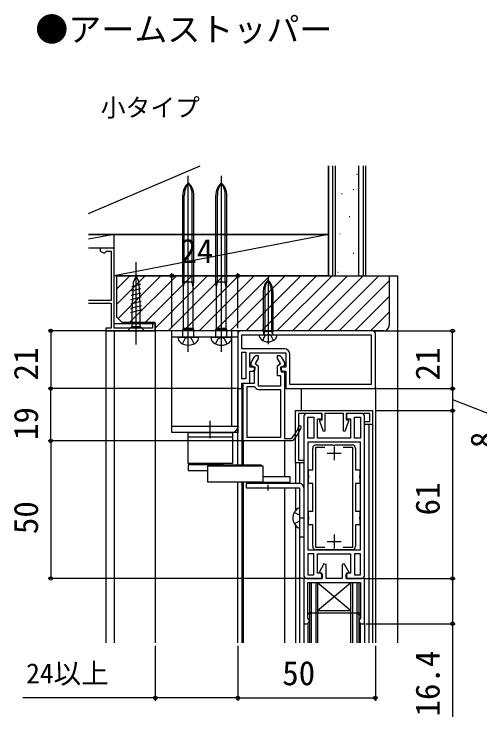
# Model space of a CAD drawing. Units: millimetres, scale not verified. Extents: x -525 to 525, y -782 to 777.
# Drawn here: x -9.3 to 160, y -307.8 to -52.4 of the extents above; entities that cross this region are included whole.
import ezdxf
from ezdxf.enums import TextEntityAlignment as Align

# ---------------------------------------------------------------- set-up
doc = ezdxf.new("R2010")
doc.units = ezdxf.units.MM
doc.header["$LTSCALE"] = 4
for name, color, linetype in [('0-1_USER1', 3, 'Continuous'), ('0-2_YKK_11', 7, 'Continuous'), ('0-3_YKK_12', 2, 'Continuous'), ('0-4_YKK_13', 4, 'Continuous'), ('0-6_YKK_D', 6, 'Continuous'), ('0-8_YSS_K', 3, 'Continuous'), ('0-9_YSS_KE', 3, 'Continuous')]:
    doc.layers.add(name, color=color, linetype=linetype)
doc.styles.add('ＭＳ ゴシック', font='')
doc.styles.get('ＭＳ ゴシック').set_extended_font_data('MS Gothic')

msp = doc.modelspace()

# ---------------------------------------------------------------- linework, layer by layer
at = {"layer": '0-2_YKK_11'}
for p, q in [((121.001, -167.5), (73.001, -167.5)), ((96.001, -198.5), (96.001, -256.5)), ((118.001, -256.5), (118.001, -198.5)), ((107.001, -209.5), (107.001, -214.5)), ((104.501, -212), (109.501, -212)), ((107.001, -241.5), (107.001, -246.5)), ((104.501, -244), (109.501, -244)), ((97.786, -270.1), (98.126, -269.904)), ((98.376, -270.337), (98.376, -270.337))]:
    msp.add_line(p, q, dxfattribs=at)
for points in [[(17.751, -157.5), (26.001, -157.5), (26.001, -166.5), (24.001, -166.5), (24.001, -167.5), (42.001, -167.5), (42.001, -165), (41.001, -165), (41.001, -166.5), (27.001, -166.5), (27.001, -137.5), (22.001, -137.5), (22.001, -138.5), (23.126, -139.15), (23.701, -139.15), (24, -138.825), (24.299, -138.5), (26.001, -138.5), (26.001, -156.5), (17.751, -156.5)], [(72.001, -168.5), (72.001, -188.5), (73.501, -188.5), (73.501, -186.5), (76.401, -186.5), (76.401, -182.2), (77.601, -182.2), (78.301, -181.5), (78.301, -180.7), (76.401, -180.7), (76.401, -175.5), (89.401, -175.5), (89.401, -180.7), (87.501, -180.7), (87.501, -181.5), (88.201, -182.2), (89.401, -182.2), (89.401, -188.5), (122.001, -188.5), (122.001, -168.5)], [(73.501, -169), (120.501, -169), (120.501, -187), (90.901, -187), (90.901, -182.2), (90.901, -176)], [(88.901, -174), (73.501, -174), (73.501, -169)], [(92.152, -207.331), (91.777, -207.5), (73.901, -207.5), (73.901, -186.5), (78.001, -186.5), (78.001, -180.9), (76.901, -180.13), (76.901, -179.037), (78.077, -177)], [(78.943, -176.5), (79.401, -176.5), (79.401, -177.507), (78.305, -179.404), (79.401, -180.171), (79.401, -187.5), (87.601, -187.5), (87.601, -183.8), (86.401, -183.8), (86.401, -180.171), (87.496, -179.404), (86.401, -177.507), (86.401, -176.5), (86.858, -176.5)], [(87.724, -177), (88.901, -179.037), (88.901, -180.13), (87.801, -180.9), (87.801, -182.4), (89.001, -182.4)], [(89.001, -182.4), (89.001, -206.6), (91.363, -206.6), (91.748, -206.42)], [(75.301, -187.9), (75.301, -206.1), (87.601, -206.1), (87.601, -188.9), (79.901, -188.9)], [(78.357, -188.108), (77.951, -187.9), (75.301, -187.9)], [(117.001, -197.5), (111.501, -197.5), (111.501, -199.5), (113.001, -199.5), (113.001, -206.5), (101.001, -206.5), (101.001, -199.5), (102.501, -199.5), (102.501, -197.5), (97.001, -197.5)], [(100.501, -208.9), (106.542, -208.9), (106.726, -209.02), (107.276, -209.02), (107.459, -208.9), (113.501, -208.9)], [(99.201, -245.8), (99.201, -238), (97.701, -238), (97.701, -235.958), (97.821, -235.775), (97.821, -235.225), (97.701, -235.042), (97.701, -233), (99.201, -233), (99.201, -223), (97.701, -223), (97.701, -220.958), (97.821, -220.775), (97.821, -220.225), (97.701, -220.042), (97.701, -218), (99.201, -218), (99.201, -210.2)], [(103.664, -209.9), (100.201, -209.9), (100.201, -246.1), (103.664, -246.1)], [(110.337, -246.1), (113.801, -246.1), (113.801, -209.9), (110.337, -209.9)], [(114.801, -210.2), (114.801, -218), (116.301, -218), (116.301, -220.042), (116.181, -220.225), (116.181, -220.775), (116.301, -220.958), (116.301, -223), (114.801, -223)], [(114.801, -223), (114.801, -233), (116.301, -233), (116.301, -235.042), (116.181, -235.225), (116.181, -235.775), (116.301, -235.958), (116.301, -238), (114.801, -238), (114.801, -245.8)], [(113.501, -247.1), (107.459, -247.1), (107.276, -246.98), (106.726, -246.98), (106.542, -247.1), (100.501, -247.1)], [(97.001, -257.5), (102.501, -257.5), (102.501, -255.5), (101.001, -255.5), (101.001, -248.5), (113.001, -248.5), (113.001, -255.5), (111.501, -255.5), (111.501, -257.5), (117.001, -257.5)], [(117.001, -273.9), (118.001, -273.9), (118.001, -257.5), (111.351, -257.5), (111.351, -255.947), (112.471, -255.3), (110.692, -252.218), (109.951, -252.416), (109.951, -257.5), (104.051, -257.5), (104.051, -252.416), (103.309, -252.218), (101.53, -255.3), (102.651, -255.947), (102.651, -257.5), (96.001, -257.5), (96.001, -273.9), (97.001, -273.9)], [(97.401, -258.9), (116.601, -258.9), (116.601, -270.1), (116.601, -270.9), (116.601, -271.925), (116.226, -272.41), (116.001, -272.7), (116.001, -272.9)], [(98.001, -272.9), (98.001, -272.7), (97.776, -272.41), (97.401, -271.925), (97.401, -270.9), (97.401, -270.1), (97.401, -258.9)], [(98.126, -269.904), (97.786, -270.1), (97.786, -270.1)], [(116.215, -270.1), (98.126, -269.904), (116.601, -270.1)], [(116.601, -270.9), (115.626, -270.337), (115.876, -269.904), (116.215, -270.1), (116.215, -270.1)]]:
    msp.add_lwpolyline(points, dxfattribs=at)
for points in [[(73.501, -185), (73.501, -175.2), (74.901, -175.2), (74.901, -185)], [(93.001, -196.5), (121.001, -196.5), (121.001, -201.5), (118.001, -201.5), (118.001, -200.5), (120.001, -200.5), (120.001, -197.5), (111.401, -197.5), (111.401, -199.8), (112.201, -199.8), (112.201, -200.3), (110.901, -204.038), (110.401, -203.954), (110.401, -197.5), (103.601, -197.5), (103.601, -203.954), (103.101, -204.038), (101.801, -200.3), (101.801, -199.8), (102.601, -199.8), (102.601, -197.5), (94.001, -197.5), (94.001, -214.5), (96.001, -214.5), (96.001, -215.5), (93.001, -215.5)], [(99.601, -198.9), (99.601, -206.5), (97.401, -206.5), (97.401, -198.9)], [(116.601, -198.9), (116.601, -206.5), (114.401, -206.5), (114.401, -198.9)], [(116.601, -247.1), (116.601, -207.9), (97.401, -207.9), (97.401, -247.1)], [(99.601, -256.1), (99.601, -248.5), (97.401, -248.5), (97.401, -256.1)], [(116.601, -256.1), (116.601, -248.5), (114.401, -248.5), (114.401, -256.1)]]:
    msp.add_lwpolyline(points, close=True, dxfattribs=at)
for centre, radius, start, end in [((73.001, -168.5), 1, 90.00001, 179.99999), ((121.001, -168.5), 1, 0.00001, 89.99999), ((88.901, -176), 2, 0.00001, 89.99999), ((78.943, -177.5), 1, 90, 150.00002), ((86.858, -177.5), 1, 29.99998, 90), ((79.901, -187), 1.9, 215.68531, 269.99999), ((97.001, -198.5), 1, 90.00001, 179.99999), ((117.001, -198.5), 1, 0.00001, 89.99999), ((80.901, -197.41), 14.1, 320.28516, 339.73341), ((80.901, -197.41), 15, 318.5951, 339.7334), ((94.551, -202.45), 0.45, 339.73339, 159.73341), ((100.501, -210.2), 1.3, 90.00001, 179.99999), ((113.501, -210.2), 1.3, 0.00001, 89.99999), ((100.501, -245.8), 1.3, 180.00001, 269.99999), ((113.501, -245.8), 1.3, 270.00001, 359.99999), ((97.001, -256.5), 1, 180.00001, 269.99999), ((117.001, -256.5), 1, 270.00001, 359.99999), ((97.763, -270.002), 0.376, 195.12324, 15.12326), ((98.251, -270.121), 0.25, 299.99992, 119.99994), ((97.001, -272.9), 1, 270.00001, 359.99999), ((117.001, -272.9), 1, 180.00001, 269.99999)]:
    msp.add_arc(centre, radius, start, end, dxfattribs=at)
at = {"layer": '0-3_YKK_12'}
for p, q in [((41.701, -165), (27.001, -165)), ((42.001, -165), (42.001, -280.907)), ((24.001, -167.5), (24.001, -280.907)), ((27.001, -167.5), (27.001, -280.907)), ((72.001, -216.2), (72.001, -188)), ((73.501, -188), (73.501, -216.2)), ((95.001, -188.5), (95.001, -196.5)), ((122.001, -188), (122.001, -280.907)), ((119.601, -201.5), (119.601, -280.907)), ((121.001, -201.2), (121.001, -280.907)), ((73.901, -207.5), (73.901, -216.2)), ((73.901, -207.5), (74.401, -207.5)), ((89.001, -207.5), (89.001, -220.5)), ((93.001, -215.2), (93.001, -223)), ((94.4, -215.5), (94.4, -223)), ((72.001, -280.907), (72.001, -222.5)), ((73.501, -222.5), (73.501, -280.907)), ((73.901, -222.5), (73.901, -280.907)), ((83.001, -225.5), (83.001, -223.5)), ((89.001, -222.5), (89.001, -223)), ((89.001, -224.5), (89.001, -280.907)), ((93.001, -224.5), (93.001, -232.78)), ((94.4, -224.5), (94.399, -280.907)), ((93.001, -238.22), (93.001, -280.907)), ((98.001, -259.1), (98.001, -280.907)), ((116.001, -259.1), (98.001, -259.1)), ((98.701, -259.1), (98.701, -280.907)), ((100.301, -259.1), (100.301, -280.907)), ((101.001, -259.1), (101.001, -280.907)), ((101.001, -269.1), (113.001, -259.1)), ((113.001, -259.1), (113.001, -280.907)), ((113.701, -259.1), (113.701, -280.907)), ((115.301, -259.1), (115.301, -280.907)), ((116.001, -259.1), (116.001, -280.907)), ((96.001, -273.622), (96.001, -280.907)), ((97.501, -273.766), (97.501, -280.907)), ((116.501, -273.766), (116.501, -280.907)), ((118.001, -273.6), (118.001, -280.907))]:
    msp.add_line(p, q, dxfattribs=at)
for points in [[(27.001, -165), (27.001, -137.5), (17.751, -137.5)], [(101.001, -269.1), (113.001, -269.1), (101.001, -259.1)]]:
    msp.add_lwpolyline(points, dxfattribs=at)
at = {"layer": '0-4_YKK_13'}
for p, q in [((54.001, -175.175), (54.001, -111.142)), ((66.001, -175.187), (66.001, -111.154)), ((51.951, -149.8), (51.951, -118.316)), ((52.551, -149.8), (52.551, -118.316)), ((55.451, -149.8), (55.451, -118.316)), ((56.051, -149.8), (56.051, -118.316)), ((63.951, -149.812), (63.951, -118.328)), ((64.551, -149.812), (64.551, -118.328)), ((67.451, -149.812), (67.451, -118.328)), ((68.051, -149.812), (68.051, -118.328)), ((35.001, -172.5), (35.001, -142.5)), ((56.051, -149.8), (51.951, -149.8)), ((52.251, -151.6), (51.951, -149.8)), ((52.251, -151.6), (52.551, -149.8)), ((55.751, -151.6), (55.451, -149.8)), ((55.751, -151.6), (56.051, -149.8)), ((68.051, -149.812), (63.951, -149.812)), ((64.251, -151.612), (63.951, -149.812)), ((64.251, -151.612), (64.551, -149.812)), ((67.751, -151.612), (67.451, -149.812)), ((67.751, -151.612), (68.051, -149.812)), ((83.001, -148.222), (83.001, -172.375)), ((36.658, -152.241), (33.301, -153.141)), ((36.585, -150.708), (33.376, -151.568)), ((52.251, -166.48), (52.251, -151.6)), ((55.751, -166.48), (55.751, -151.6)), ((64.251, -166.492), (64.251, -151.612)), ((67.751, -166.492), (67.751, -151.612)), ((81.255, -153.026), (81.255, -167.6)), ((81.783, -153.026), (81.783, -167.6)), ((84.218, -153.026), (84.218, -167.6)), ((84.747, -153.026), (84.747, -167.6)), ((36.804, -155.308), (33.151, -156.287)), ((36.731, -153.775), (33.226, -154.714)), ((36.877, -156.841), (33.076, -157.86)), ((37.023, -159.908), (32.926, -161.006)), ((36.95, -158.375), (33.001, -159.433)), ((33.451, -160.833), (33.451, -165.95)), ((36.551, -165.95), (36.551, -160.833)), ((33.451, -165.95), (36.551, -165.95)), ((54.001, -171.8), (54.001, -165.5)), ((66.001, -171.8), (66.001, -165.5)), ((33.451, -167.5), (36.551, -167.5)), ((72.001, -167.5), (48.001, -167.5)), ((51.951, -167), (56.051, -167)), ((51.951, -169.5), (51.951, -167)), ((56.051, -167), (55.751, -166.48)), ((56.051, -169.5), (56.051, -167)), ((63.951, -167.012), (68.051, -167.012)), ((63.951, -169.512), (63.951, -167.012)), ((68.051, -167.012), (67.751, -166.492)), ((68.051, -169.512), (68.051, -167.012)), ((69.701, -167.5), (69.701, -202.2)), ((81.255, -167.6), (84.747, -167.6)), ((81.255, -167.6), (81.412, -168.404)), ((81.783, -167.6), (81.391, -168.672)), ((84.218, -167.6), (84.611, -168.672)), ((84.747, -167.6), (84.59, -168.404)), ((72.001, -169.8), (48.001, -169.8)), ((50.201, -169.8), (50.201, -169.849)), ((50.201, -169.8), (57.801, -169.8)), ((57.801, -169.849), (57.801, -169.8)), ((62.201, -169.812), (62.201, -169.861)), ((62.201, -169.812), (69.801, -169.812)), ((69.801, -169.861), (69.801, -169.812)), ((79.751, -169), (80.921, -169)), ((62.001, -206.5), (62.001, -200.2)), ((72.001, -202.2), (48.001, -202.2)), ((54.001, -206), (70.001, -206)), ((96.001, -224.5), (96.001, -242.5)), ((94.501, -239.096), (94.501, -231.904)), ((92.535, -233.45), (94.35, -234.355)), ((94.501, -234.638), (94.35, -234.355)), ((92.535, -237.55), (94.35, -236.645)), ((94.501, -236.362), (94.35, -236.645)), ((94.501, -235.5), (96.001, -235.5))]:
    msp.add_line(p, q, dxfattribs=at)
for points in [[(35.001, -147.5), (33.967, -149.995), (33.451, -160.833)], [(35.001, -147.5), (36.034, -149.995), (36.551, -160.833)], [(33.451, -167.5), (31.901, -167.5), (33.451, -165.95)], [(36.551, -167.5), (38.101, -167.5), (36.551, -165.95)], [(72.001, -167.5), (72.001, -204.5), (48.001, -204.5), (48.001, -167.5)], [(51.951, -167), (52.251, -166.48), (55.751, -166.48)], [(63.951, -167.012), (64.251, -166.492), (67.751, -166.492)], [(51.851, -172.192), (52.856, -170.341), (54.001, -169.732)], [(56.151, -172.192), (55.146, -170.341), (54.001, -169.732)], [(63.851, -172.203), (64.856, -170.352), (66.001, -169.743)], [(68.151, -172.203), (67.146, -170.352), (66.001, -169.743)], [(80.921, -169), (85.08, -169), (86.251, -169)], [(81.051, -170.993), (81.856, -169.364), (83.001, -168.755)], [(84.951, -170.993), (84.146, -169.364), (83.001, -168.755)], [(57.426, -216.2), (54.001, -216.2), (54.001, -218.2), (61.089, -218.2)], [(66.576, -216.2), (80.501, -216.2), (80.501, -216.5)], [(87.576, -222.5), (91.001, -222.5), (91.001, -220.5), (81.089, -220.5)], [(94.501, -223), (75.001, -223), (75.001, -224.5), (94.501, -224.5)], [(96.001, -242.5), (94.501, -242.5), (94.501, -224.5)]]:
    msp.add_lwpolyline(points, dxfattribs=at)
for points in [[(54.001, -204.5), (70.001, -204.5), (70.001, -215.7), (54.001, -215.7)], [(57.426, -215.7), (66.576, -215.7), (66.576, -216.2), (57.426, -216.2)], [(61.089, -216.5), (81.089, -216.5), (81.089, -222.5), (61.089, -222.5)], [(78.426, -222.5), (87.576, -222.5), (87.576, -223), (78.426, -223)]]:
    msp.add_lwpolyline(points, close=True, dxfattribs=at)
for centre, radius, start, end in [((57.951, -118.316), 6, 131.17289, 180), ((60.309, -118.316), 7.759, 144.40102, 180), ((50.051, -118.316), 6, 0, 48.82711), ((47.692, -118.316), 7.759, 0, 35.59898), ((69.951, -118.328), 6, 131.17289, 180), ((72.309, -118.328), 7.759, 144.40102, 180), ((62.051, -118.328), 6, 0, 48.82711), ((59.692, -118.328), 7.759, 0, 35.59898), ((86.768, -153.026), 5.513, 133.10467, 180), ((89.046, -153.026), 7.263, 146.3423, 180), ((79.233, -153.026), 5.513, 0, 46.89533), ((76.955, -153.026), 7.263, 0, 33.6577), ((80.921, -168.5), 0.5, 270, 11.05172), ((85.08, -168.5), 0.5, 168.94828, 270), ((52.601, -169.849), 2.4, 180, 234.31467), ((51.651, -169.5), 0.3, 270, 0), ((56.351, -169.5), 0.3, 180, 270), ((55.401, -169.849), 2.4, 305.68533, 0), ((64.601, -169.861), 2.4, 180, 234.31467), ((63.651, -169.512), 0.3, 270, 0), ((68.351, -169.512), 0.3, 180, 270), ((67.401, -169.861), 2.4, 305.68533, 0), ((81.851, -169.012), 2.1, 179.66349, 232.75111), ((83.001, -167.5), 4, 232.75222, 307.24778), ((84.151, -169.013), 2.1, 307.24778, 0.33964), ((54.001, -167.9), 4.8, 234.31467, 305.68533), ((66.001, -167.912), 4.8, 234.31467, 305.68533), ((69.701, -202.2), 2.3, 270, 0), ((94.501, -224.5), 1.5, 0, 90), ((96.201, -235.5), 4.2, 117.28096, 242.71904), ((94.346, -231.904), 0.154, 0, 117.28096), ((94.346, -239.096), 0.154, 242.71904, 0)]:
    msp.add_arc(centre, radius, start, end, dxfattribs=at)
at = {"layer": '0-6_YKK_D'}
for p, q in [((48.001, -166.5), (48.001, -146.5)), ((48.001, -147.5), (72.001, -147.5)), ((72.001, -166.5), (72.001, -146.5)), ((72.001, -167.5), (3.001, -167.5)), ((4.001, -167.5), (4.001, -188.5)), ((122.001, -167.5), (151, -167.5)), ((150, -188.5), (150, -167.5)), ((71.501, -188.5), (3.001, -188.5)), ((71.501, -188.5), (3.001, -188.5)), ((4.001, -207.5), (4.001, -188.5)), ((122.501, -188.5), (151, -188.5)), ((122.501, -188.5), (151, -188.5)), ((150, -188.5), (150, -196.5)), ((122.201, -196.5), (151, -196.5)), ((122.201, -196.5), (151, -196.5)), ((150, -196.5), (150, -257.5)), ((73.401, -207.5), (3.001, -207.5)), ((73.401, -207.5), (3.001, -207.5)), ((4.001, -207.5), (4.001, -257.5)), ((96.001, -257.5), (3.001, -257.5)), ((118.001, -257.5), (151, -257.5)), ((118.001, -257.5), (151, -257.5)), ((118.701, -273.9), (151, -273.9)), ((42.001, -281.907), (42.001, -301.907)), ((72.001, -281.907), (72.001, -301.907)), ((72.001, -281.907), (72.001, -301.907)), ((122.001, -281.907), (122.001, -301.907)), ((72.001, -300.907), (122.001, -300.907))]:
    msp.add_line(p, q, dxfattribs=at)
for points in [[(150, -192.5), (170, -200.201), (170, -211.292)], [(150, -257.5), (150, -273.9), (150, -307.791)], [(72.001, -300.907), (42.001, -300.907), (-6.197, -300.907)]]:
    msp.add_lwpolyline(points, dxfattribs=at)
for centre in [(48.001, -147.5), (72.001, -147.5), (4.001, -167.5), (150, -167.5), (4.001, -188.5), (4.001, -188.5), (150, -188.5), (150, -188.5), (150, -196.5), (150, -196.5), (4.001, -207.5), (4.001, -207.5), (4.001, -257.5), (150, -257.5), (150, -257.5), (150, -273.9), (42.001, -300.907), (72.001, -300.907), (72.001, -300.907), (122.001, -300.907)]:
    msp.add_circle(centre, 0.637, dxfattribs=at)
at = {"layer": '0-8_YSS_K'}
for p, q in [((17.751, -124.893), (58.334, -107.5)), ((106.501, -147.5), (106.501, -107.5)), ((116.001, -147.5), (116.001, -107.5)), ((118.501, -147.5), (118.501, -107.5)), ((115.308, -110.571), (115.508, -110.571)), ((113.91, -116.166), (114.11, -116.166)), ((109.713, -117.565), (109.913, -117.565)), ((112.511, -125.957), (112.711, -125.957)), ((27.001, -132.5), (17.751, -132.5)), ((105.001, -132.5), (27.001, -132.5)), ((109.014, -132.251), (109.214, -132.251)), ((27.001, -137.5), (17.751, -137.5)), ((113.91, -139.245), (114.11, -139.245)), ((28.001, -157.848), (38.349, -147.5)), ((28.001, -152.191), (32.692, -147.5)), ((28.503, -163.003), (44.006, -147.5)), ((32.663, -164.5), (49.663, -147.5)), ((38.319, -164.5), (55.319, -147.5)), ((42.001, -166.476), (60.976, -147.5)), ((46.633, -167.5), (66.633, -147.5)), ((52.29, -167.5), (72.29, -147.5)), ((57.947, -167.5), (77.947, -147.5)), ((63.604, -167.5), (83.604, -147.5)), ((69.261, -167.5), (89.261, -147.5)), ((74.917, -167.5), (94.917, -147.5)), ((80.574, -167.5), (100.574, -147.5)), ((86.231, -167.5), (106.231, -147.5)), ((91.888, -167.5), (111.888, -147.5)), ((97.545, -167.5), (117.545, -147.5)), ((103.202, -167.5), (123.202, -147.5)), ((108.315, -146.238), (108.515, -146.238)), ((127.001, -147.5), (130, -147.5)), ((130, -147.5), (130, -280.907)), ((108.859, -167.5), (127.001, -149.358)), ((114.515, -167.5), (127.001, -155.015)), ((120.172, -167.5), (127.001, -160.672))]:
    msp.add_line(p, q, dxfattribs=at)
for points in [[(27.001, -137.5), (27.001, -132.5), (17.751, -134.213)], [(105.001, -147.5), (27.001, -147.5), (27.001, -132.5)], [(105.001, -147.5), (105.001, -132.5), (27.001, -147.5)]]:
    msp.add_lwpolyline(points, dxfattribs=at)
at = {"layer": '0-9_YSS_KE'}
for p, q in [((105.001, -107.5), (105.001, -147.5)), ((105.001, -132.5), (105.001, -107.5)), ((107.501, -147.5), (107.501, -107.5)), ((117.501, -107.5), (117.501, -147.5)), ((17.751, -132.5), (105.001, -132.5)), ((105.001, -147.5), (117.501, -147.5))]:
    msp.add_line(p, q, dxfattribs=at)
for points in [[(28.001, -147.5), (127.001, -147.5), (127.001, -165.5)], [(125.001, -167.5), (42.001, -167.5), (42.001, -164.5), (30.001, -164.5), (28.001, -162.5), (28.001, -147.5)]]:
    msp.add_lwpolyline(points, dxfattribs=at)
msp.add_arc((125.001, -165.5), 2, 270.00002, 0, dxfattribs=at)

# ---------------------------------------------------------------- texts
at = {"layer": '0-1_USER1', "style": 'ＭＳ ゴシック'}
for s, height, p in [('●アームストッパー', 8.798, (-1.636, -65)), ('小タイプ', 6.598, (22.182, -91.648))]:
    msp.add_text(s, height=height, dxfattribs=at).set_placement(p, align=Align.BOTTOM_LEFT)
at = {"layer": '0-6_YKK_D', "style": 'ＭＳ ゴシック'}
for s, height, p in [('24', 8.798, (51.103, -145.5)), ('24以上', 7.331, (-4.936, -297.827)), ('50', 8.798, (88.137, -298.907))]:
    msp.add_text(s, height=height, dxfattribs=at).set_placement(p, align=Align.BOTTOM_LEFT)
for s, p in [('21', (2.001, -185.534)), ('21', (148, -185.534)), ('19', (2.001, -207.171)), ('8', (168, -210.11)), ('61', (148, -234.568)), ('50', (2.001, -241.364)), ('16.4', (148, -307.632))]:
    msp.add_text(s, height=8.798, rotation=90, dxfattribs=at).set_placement(p, align=Align.BOTTOM_LEFT)

doc.saveas('drawing.dxf')
